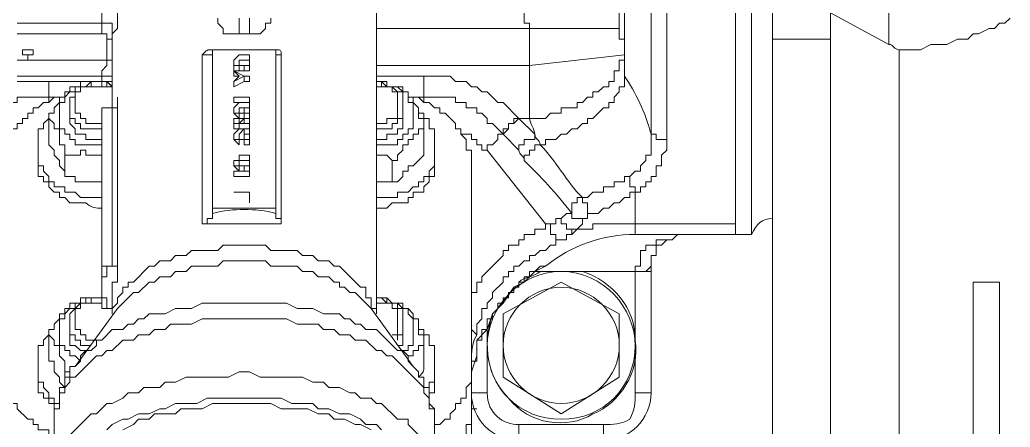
# Model space of a CAD drawing. Header units: millimetres. Extents: x 25083 to 52777, y 24772 to 45779.
# Drawn here: x 49650.7 to 49720.3, y 36667.6 to 36696.3 of the extents above; entities that cross this region are included whole.
import ezdxf

# ---------------------------------------------------------------- set-up
doc = ezdxf.new("R2010")
doc.units = ezdxf.units.MM

# ---------------------------------------------------------------- blocks, each defined once
blk = doc.blocks.new('zw$D2F4')
at = {"color": 7, "lineweight": 5}
for points in [[(813.648, 775.026), (813.648, 867.123)], [(817.733, 775.026), (817.733, 867.123)], [(806.22, 807.334), (806.22, 842.614)], [(811.048, 842.614), (811.048, 801.393)], [(805.106, 841.871), (805.106, 807.706)], [(812.162, 840.014), (812.162, 800.65)], [(803.25, 811.791), (803.25, 837.043)], [(822.56, 813.648), (824.046, 813.648), (824.788, 814.019), (825.902, 814.019), (826.645, 814.39), (827.388, 814.39), (827.759, 814.762), (828.131, 814.762), (828.873, 815.133), (829.245, 815.133), (829.616, 815.504), (829.987, 815.504), (830.359, 815.876)], [(768.342, 820.332), (768.342, 819.961), (767.97, 819.961), (767.97, 819.218), (767.599, 818.847), (767.599, 818.104), (767.228, 817.733), (767.228, 817.361), (766.856, 817.361), (766.856, 816.618), (766.485, 816.247), (766.485, 815.504)], [(767.228, 814.762), (767.599, 815.133), (767.599, 816.247), (767.97, 816.618), (767.97, 817.361), (768.342, 817.733), (768.342, 818.104), (768.713, 818.847), (768.713, 819.218), (769.084, 819.589), (769.084, 820.332)], [(785.796, 817.361), (785.796, 795.08)], [(796.565, 815.133), (796.565, 815.504), (796.194, 815.504), (796.194, 816.99)], [(821.817, 816.99), (821.817, 814.019)], [(821.817, 814.019), (817.733, 816.247)], [(760.543, 815.504), (766.485, 815.504)], [(766.485, 814.762), (766.485, 815.504)], [(767.228, 814.762), (767.228, 815.504), (766.856, 815.504), (766.485, 815.504)], [(776.14, 814.762), (775.026, 814.762), (775.026, 815.133), (774.655, 815.504), (774.655, 815.876)], [(776.14, 814.762), (776.14, 815.876)], [(776.883, 814.762), (776.883, 815.876)], [(776.883, 814.762), (777.626, 814.762), (777.997, 815.133), (777.997, 815.504), (778.368, 815.504), (778.368, 815.876)], [(766.485, 814.762), (760.543, 814.762)], [(766.856, 814.39), (766.856, 814.762), (766.485, 814.762)], [(766.856, 814.39), (767.228, 814.39), (767.228, 814.762)], [(767.228, 814.762), (767.228, 813.276)], [(785.796, 815.133), (796.565, 815.133)], [(802.878, 815.133), (796.565, 815.133)], [(796.565, 812.533), (796.565, 815.133)], [(802.878, 815.133), (802.878, 814.39), (803.25, 814.39), (803.25, 813.276)], [(766.856, 812.905), (766.856, 814.39)], [(817.733, 814.39), (813.648, 814.39)], [(761.286, 813.648), (760.915, 813.648), (760.915, 813.276)], [(761.657, 813.276), (761.657, 813.648), (761.286, 813.648)], [(774.284, 802.135), (774.284, 813.648)], [(778.74, 813.648), (774.284, 813.648)], [(778.74, 802.135), (778.74, 813.648)], [(822.56, 777.254), (822.56, 813.648)], [(760.543, 812.905), (766.856, 812.905)], [(760.915, 813.276), (761.286, 813.276), (761.286, 812.905)], [(761.286, 812.905), (761.286, 813.276), (761.657, 813.276)], [(766.485, 811.791), (766.485, 812.162), (766.856, 812.533), (766.856, 812.905)], [(767.228, 813.276), (767.228, 812.905), (766.856, 812.905)], [(767.228, 813.276), (767.228, 811.419)], [(773.541, 801.393), (773.541, 813.276)], [(774.284, 813.276), (773.541, 813.276)], [(775.769, 812.905), (776.14, 813.276)], [(775.769, 812.533), (775.769, 812.905)], [(776.512, 813.276), (776.14, 813.276)], [(776.14, 812.905), (776.14, 812.533)], [(776.14, 812.533), (776.14, 812.905)], [(776.512, 812.905), (776.14, 812.905)], [(776.512, 812.905), (776.14, 812.905)], [(776.512, 813.276), (776.883, 813.276)], [(776.512, 812.905), (776.883, 812.905)], [(776.883, 812.905), (776.512, 812.905)], [(776.883, 813.276), (776.883, 812.905)], [(776.883, 812.533), (776.883, 812.905)], [(776.883, 812.533), (776.883, 812.905)], [(776.883, 812.533), (776.883, 812.905)], [(776.883, 812.905), (776.883, 812.533)], [(776.883, 812.905), (776.883, 812.533)], [(778.74, 813.276), (779.111, 813.276)], [(779.111, 813.276), (779.111, 801.393)], [(796.565, 812.533), (803.25, 813.276)], [(803.25, 813.276), (803.25, 812.905), (802.878, 812.905), (802.878, 812.162), (802.507, 812.162), (802.507, 811.419), (802.135, 811.419), (802.135, 811.048), (801.764, 811.048), (801.393, 810.677), (801.021, 810.677), (801.021, 810.305), (800.65, 810.305), (800.279, 809.934), (799.907, 809.934), (799.907, 809.563), (798.793, 809.563), (798.793, 809.191), (798.05, 809.191), (797.679, 808.82), (796.565, 808.82)], [(803.25, 813.276), (803.25, 811.791)], [(775.769, 812.162), (775.769, 812.533)], [(776.14, 812.533), (775.769, 812.533)], [(775.769, 812.533), (775.769, 812.162)], [(775.769, 811.791), (775.769, 812.162)], [(776.14, 811.791), (775.769, 812.162)], [(775.769, 812.162), (776.512, 811.791)], [(775.769, 812.162), (776.14, 812.162)], [(776.14, 812.162), (776.14, 812.533)], [(776.14, 812.162), (776.14, 812.533)], [(776.14, 812.162), (776.14, 812.533)], [(776.14, 812.533), (776.512, 812.533)], [(776.14, 812.533), (776.512, 812.533)], [(776.14, 812.162), (776.512, 812.162)], [(776.512, 812.162), (776.512, 812.533)], [(776.512, 812.533), (776.883, 812.533)], [(776.883, 812.533), (776.512, 812.533)], [(776.512, 812.162), (776.883, 812.162)], [(776.883, 812.162), (776.883, 812.533)], [(776.883, 812.162), (776.883, 812.533)], [(776.883, 812.533), (776.883, 812.162)], [(776.883, 812.162), (776.883, 812.533)], [(796.565, 812.533), (785.796, 812.533)], [(796.565, 812.533), (796.565, 808.82)], [(766.485, 811.791), (760.543, 811.791)], [(760.543, 811.419), (766.485, 811.419)], [(760.543, 811.419), (766.485, 811.419)], [(762.771, 809.934), (762.771, 811.419)], [(766.485, 811.419), (765.742, 811.419), (765.371, 811.048), (764.628, 811.048), (764.628, 810.677), (764.257, 810.677), (763.885, 810.305), (763.885, 809.934), (763.514, 809.934), (763.514, 808.077), (763.885, 808.077), (763.885, 807.706), (764.257, 807.706), (764.257, 807.334), (764.628, 807.334), (764.628, 806.963), (765.742, 806.963)], [(764.257, 809.563), (764.257, 810.305), (764.628, 810.305), (764.628, 810.677), (765, 810.677), (765, 811.048), (765.742, 811.048), (765.742, 811.419), (766.485, 811.419)], [(766.485, 811.419), (765, 811.419), (765, 811.048)], [(767.228, 811.419), (767.228, 811.791), (766.485, 811.791)], [(766.485, 811.419), (766.856, 811.419), (767.228, 811.048)], [(767.228, 811.048), (767.228, 811.419), (766.485, 811.419)], [(766.485, 811.419), (766.856, 811.419), (766.856, 811.048), (767.228, 811.048)], [(767.228, 811.048), (766.485, 811.048), (766.485, 811.419)], [(776.512, 811.791), (775.769, 811.419)], [(775.769, 811.419), (776.14, 811.791)], [(775.769, 811.791), (776.14, 811.791)], [(775.769, 811.048), (775.769, 811.419)], [(775.769, 811.048), (776.512, 811.419)], [(776.512, 811.419), (776.512, 811.791)], [(776.512, 811.791), (776.883, 811.791)], [(776.883, 811.791), (776.512, 811.791)], [(776.512, 811.419), (776.883, 811.419)], [(776.883, 811.419), (776.883, 811.791)], [(789.138, 811.791), (785.796, 811.791)], [(786.167, 811.419), (786.538, 811.048), (787.281, 811.048), (787.652, 810.677), (788.024, 810.677), (788.024, 809.934), (788.395, 809.934), (788.395, 808.077), (788.024, 808.077), (788.024, 807.706), (787.652, 807.706), (787.652, 807.334), (787.281, 807.334), (787.281, 806.963), (785.796, 806.963)], [(788.024, 810.677), (787.652, 810.677), (787.652, 811.048), (786.538, 811.048), (786.538, 811.419), (786.167, 811.419)], [(787.652, 809.563), (787.652, 810.677), (787.281, 810.677), (786.91, 811.048), (786.167, 811.048), (786.167, 811.419)], [(789.138, 811.791), (789.138, 809.934)], [(789.138, 811.791), (790.995, 811.791), (791.366, 811.419), (792.109, 811.419), (792.48, 811.048), (792.851, 811.048), (793.223, 810.677), (793.594, 810.677), (794.337, 809.934), (794.708, 809.934), (795.822, 808.82)], [(803.25, 811.791), (803.25, 811.048), (802.878, 811.048), (802.878, 810.677), (802.507, 810.305), (802.507, 809.934), (802.135, 809.934), (802.135, 809.563), (801.764, 809.563), (801.021, 808.82), (800.65, 808.82), (800.65, 808.449), (800.279, 808.449), (799.907, 808.077), (799.536, 808.077), (799.165, 807.706), (798.793, 807.706), (798.422, 807.334), (797.679, 807.334), (797.679, 806.963), (797.308, 806.963)], [(765, 811.048), (764.257, 811.048), (764.257, 810.677), (763.885, 810.677), (763.885, 810.305), (763.514, 810.305), (763.514, 809.934), (763.143, 809.563), (763.143, 809.191), (762.771, 809.191), (762.771, 808.82)], [(764.628, 809.934), (764.628, 810.677), (765, 810.677), (765, 811.048), (765.371, 811.048), (766.485, 811.048)], [(767.228, 810.677), (767.228, 811.048), (766.485, 811.048)], [(767.228, 811.048), (767.228, 809.563)], [(787.281, 809.934), (787.281, 810.677), (786.91, 810.677), (786.91, 811.048), (786.167, 811.048)], [(789.138, 808.077), (789.138, 808.82), (788.767, 808.82), (788.767, 809.563), (788.395, 809.934), (788.395, 810.305), (788.024, 810.305), (788.024, 810.677)], [(762.771, 810.305), (760.543, 810.305), (760.543, 809.934), (759.801, 809.934), (759.801, 809.563), (759.429, 809.563), (759.058, 809.191), (758.686, 809.191), (758.315, 808.82), (758.315, 808.449), (757.944, 808.449), (757.944, 808.077), (757.572, 808.077), (757.201, 807.706)], [(759.429, 805.106), (759.429, 806.22), (759.801, 806.22), (759.801, 807.334), (760.172, 807.334), (760.172, 808.077), (760.543, 808.077), (760.543, 808.449), (760.915, 808.449), (760.915, 808.82), (761.286, 808.82), (761.286, 809.191), (761.657, 809.191), (761.657, 809.563), (762.029, 809.563), (762.4, 809.934), (762.771, 809.934), (763.143, 810.305), (763.885, 810.305)], [(763.885, 810.305), (762.771, 810.305)], [(765.742, 808.449), (765.371, 808.449), (765.371, 808.82), (765, 808.82), (765, 809.191), (764.628, 809.191), (764.628, 809.934)], [(767.599, 809.934), (767.599, 809.563), (767.228, 809.563)], [(767.599, 810.305), (767.599, 798.05)], [(767.599, 810.305), (767.599, 809.934)], [(775.769, 810.305), (775.769, 809.934)], [(775.769, 810.305), (776.14, 810.305)], [(775.769, 809.563), (776.14, 809.934)], [(775.769, 809.934), (776.14, 809.934)], [(775.769, 809.934), (776.883, 809.934)], [(776.883, 810.305), (776.14, 810.305)], [(776.14, 809.934), (776.512, 809.934)], [(776.512, 809.934), (776.883, 809.934)], [(776.883, 809.934), (776.883, 810.305)], [(776.883, 809.934), (776.883, 809.563)], [(785.796, 808.449), (786.538, 808.449), (786.538, 808.82), (786.91, 808.82), (787.281, 808.82), (787.281, 809.934)], [(789.138, 810.305), (788.024, 810.305)], [(788.395, 810.305), (788.767, 810.305), (789.138, 809.934), (789.509, 809.934), (789.881, 809.563), (790.252, 809.563), (790.252, 809.191), (790.623, 809.191), (791.366, 808.449), (791.366, 808.077), (791.737, 808.077), (791.737, 807.706), (792.109, 807.334), (792.109, 806.592), (792.48, 806.592), (792.48, 805.106)], [(794.708, 807.706), (793.966, 808.449), (793.594, 808.449), (793.594, 808.82), (793.223, 809.191), (792.851, 809.191), (792.851, 809.563), (792.109, 809.563), (792.109, 809.934), (791.366, 809.934), (791.366, 810.305), (790.995, 810.305), (790.623, 810.305), (789.138, 810.305)], [(765.742, 808.077), (765, 808.077), (765, 808.449), (764.628, 808.449), (764.628, 808.82), (764.257, 808.82), (764.257, 809.563)], [(766.485, 795.451), (766.485, 809.563)], [(766.485, 809.563), (766.856, 809.563)], [(767.228, 809.563), (766.856, 809.563)], [(767.228, 798.422), (767.228, 809.563)], [(775.769, 809.191), (775.769, 809.563)], [(775.769, 809.191), (775.769, 809.563)], [(775.769, 809.191), (776.14, 808.82)], [(776.14, 809.191), (775.769, 809.191)], [(776.14, 809.191), (776.14, 809.563)], [(776.14, 809.191), (776.14, 809.563)], [(776.14, 809.191), (776.14, 809.563)], [(776.14, 809.563), (776.512, 809.563)], [(776.512, 809.563), (776.14, 809.563)], [(776.14, 809.563), (776.14, 809.191)], [(776.14, 808.82), (776.14, 809.191)], [(776.14, 808.82), (776.14, 809.191)], [(776.14, 809.191), (776.512, 809.191)], [(776.512, 809.191), (776.14, 809.191)], [(776.512, 809.191), (776.512, 809.563)], [(776.512, 809.563), (776.883, 809.563)], [(776.883, 809.563), (776.512, 809.563)], [(776.512, 809.563), (776.512, 809.191)], [(776.512, 808.82), (776.512, 809.191)], [(776.512, 808.82), (776.512, 809.191)], [(776.512, 809.191), (776.883, 809.191)], [(776.512, 809.191), (776.883, 809.191)], [(776.512, 809.191), (776.512, 808.82)], [(776.883, 809.191), (776.883, 809.563)], [(776.883, 809.563), (776.883, 809.191)], [(776.883, 809.191), (776.883, 809.563)], [(776.883, 809.563), (776.883, 809.191)], [(776.883, 808.82), (776.883, 809.191)], [(776.883, 808.82), (776.883, 809.191)], [(776.883, 808.82), (776.883, 809.191)], [(785.796, 808.077), (786.91, 808.077), (786.91, 808.449), (787.281, 808.449), (787.281, 808.82), (787.652, 808.82), (787.652, 809.563)], [(788.767, 809.191), (789.138, 809.191), (789.138, 808.82), (789.509, 808.82), (789.509, 808.077), (789.881, 808.077), (789.881, 807.334), (789.881, 806.592)], [(762.771, 808.82), (762.4, 808.449), (762.4, 808.077), (762.029, 808.077), (762.029, 806.963), (762.029, 806.592)], [(762.771, 807.334), (762.771, 808.82)], [(762.771, 808.82), (763.143, 808.449), (763.143, 808.077), (763.514, 808.077), (763.514, 806.963), (763.885, 806.963), (763.885, 806.22)], [(775.769, 808.449), (775.769, 808.82)], [(775.769, 808.82), (776.14, 808.82)], [(775.769, 808.449), (775.769, 808.077)], [(775.769, 808.077), (775.769, 808.449)], [(775.769, 808.077), (775.769, 808.449)], [(776.14, 808.449), (775.769, 808.449)], [(776.14, 808.82), (776.14, 808.449)], [(776.14, 808.82), (776.14, 808.449)], [(776.14, 808.82), (776.14, 808.449)], [(776.14, 808.82), (776.14, 808.449)], [(776.14, 808.449), (776.512, 808.82)], [(776.512, 808.82), (776.14, 808.82)], [(776.512, 808.82), (776.14, 808.82)], [(776.14, 808.077), (776.14, 808.449)], [(776.14, 808.449), (776.512, 808.449)], [(776.14, 808.077), (776.14, 808.449)], [(776.512, 808.82), (776.512, 808.449)], [(776.512, 808.82), (776.883, 808.82)], [(776.512, 808.82), (776.512, 808.449)], [(776.512, 808.82), (776.883, 808.82)], [(776.883, 808.82), (776.512, 808.82)], [(776.512, 808.449), (776.883, 808.449)], [(776.512, 808.449), (776.883, 808.449)], [(776.883, 808.449), (776.883, 808.82)], [(776.883, 808.82), (776.883, 808.449)], [(776.883, 808.82), (776.883, 808.449)], [(776.883, 808.82), (776.883, 808.449)], [(776.883, 808.077), (776.883, 808.449)], [(776.883, 808.077), (776.883, 808.449)], [(776.883, 808.077), (776.883, 808.449)], [(776.883, 808.077), (776.883, 808.449)], [(776.883, 808.449), (776.883, 808.077)], [(794.708, 807.706), (794.708, 808.077), (795.08, 808.077), (795.08, 808.449), (795.451, 808.449), (795.451, 808.82), (795.822, 808.82)], [(794.708, 807.706), (795.08, 808.077), (795.08, 808.449), (795.451, 808.449), (795.822, 808.82)], [(795.822, 808.82), (796.565, 808.82)], [(795.822, 808.82), (796.936, 807.706)], [(775.769, 807.706), (776.14, 808.077)], [(775.769, 808.077), (776.14, 808.077)], [(776.14, 807.706), (776.512, 808.077)], [(776.512, 808.077), (776.14, 807.706)], [(776.14, 808.077), (776.512, 808.077)], [(776.14, 808.077), (776.512, 808.077)], [(776.512, 807.706), (776.512, 808.077)], [(776.512, 808.077), (776.883, 808.077)], [(776.883, 808.077), (776.512, 808.077)], [(776.512, 808.077), (776.883, 808.077)], [(776.883, 808.077), (776.883, 807.706)], [(787.652, 806.963), (788.024, 806.963), (788.024, 807.334), (788.395, 807.334), (788.395, 807.706), (788.767, 807.706), (788.767, 808.077), (789.138, 808.077)], [(789.138, 806.592), (789.138, 808.077)], [(762.771, 807.334), (762.771, 806.963), (763.143, 806.592), (763.143, 806.22), (763.514, 805.849), (763.514, 805.478), (763.885, 805.106), (763.885, 804.735)], [(775.769, 807.334), (775.769, 807.706)], [(775.769, 807.334), (775.769, 807.706)], [(775.769, 807.334), (776.14, 806.963)], [(776.14, 807.334), (775.769, 807.334)], [(776.14, 807.334), (776.14, 807.706)], [(776.14, 807.334), (776.14, 807.706)], [(776.14, 807.706), (776.14, 807.334)], [(776.14, 806.963), (776.14, 807.334)], [(776.14, 806.963), (776.14, 807.334)], [(776.14, 807.334), (776.512, 807.334)], [(776.512, 807.334), (776.14, 807.334)], [(776.512, 807.706), (776.883, 807.706)], [(776.883, 807.706), (776.512, 807.706)], [(776.512, 807.706), (776.512, 807.334)], [(776.512, 806.963), (776.512, 807.334)], [(776.512, 806.963), (776.512, 807.334)], [(776.512, 807.334), (776.883, 807.334)], [(776.512, 807.334), (776.883, 807.334)], [(776.512, 807.334), (776.512, 806.963)], [(776.883, 807.334), (776.883, 807.706)], [(776.883, 807.706), (776.883, 807.334)], [(776.883, 807.334), (776.883, 807.706)], [(776.883, 806.963), (776.883, 807.334)], [(776.883, 806.963), (776.883, 807.334)], [(776.883, 806.963), (776.883, 807.334)], [(793.594, 806.592), (793.223, 806.592), (793.223, 806.963), (792.851, 806.963), (792.851, 807.334), (792.48, 807.334), (792.48, 807.706), (791.737, 807.706)], [(793.594, 806.592), (793.594, 806.963), (793.966, 806.963), (794.337, 807.334), (794.337, 807.706), (794.708, 807.706)], [(795.822, 806.592), (794.708, 807.706)], [(796.936, 807.706), (796.936, 807.334), (796.194, 807.334), (796.194, 806.963), (795.822, 806.963), (795.822, 806.592)], [(803.621, 804.735), (803.992, 805.106), (804.364, 805.106), (804.364, 805.478), (804.735, 805.849), (804.735, 806.22), (805.106, 806.22), (805.106, 806.592), (805.106, 807.706)], [(806.22, 807.334), (806.22, 806.592), (805.849, 806.22), (805.849, 805.478), (805.478, 805.478), (805.478, 804.735), (805.106, 804.735), (805.106, 804.364), (804.735, 804.364), (804.735, 803.992), (804.364, 803.992), (804.364, 803.621), (803.992, 803.621)], [(806.22, 807.334), (805.478, 807.334), (805.478, 807.706), (805.106, 807.706)], [(762.029, 806.592), (762.029, 806.22)], [(762.029, 806.592), (762.029, 805.478), (762.4, 805.478), (762.4, 805.106), (762.771, 804.735), (762.771, 804.364), (763.143, 804.364), (763.143, 803.992), (763.885, 803.992), (763.885, 803.621), (764.628, 803.621), (765, 803.25), (765.371, 803.25)], [(763.885, 806.22), (765, 806.22), (765, 806.592), (765.371, 806.592), (765.371, 806.22), (765.742, 806.22)], [(776.512, 806.963), (776.883, 806.963)], [(789.881, 806.592), (789.881, 805.478), (789.509, 805.106), (789.509, 804.735), (789.138, 804.735), (789.138, 804.364), (788.767, 804.364), (788.767, 803.992), (788.395, 803.992), (788.024, 803.621), (787.281, 803.621), (787.281, 803.25), (785.796, 803.25)], [(786.91, 805.849), (787.281, 805.849), (787.281, 806.22), (787.652, 806.592), (787.652, 806.963)], [(786.91, 804.364), (787.281, 804.364), (787.652, 804.735), (787.652, 805.106), (788.024, 805.106), (788.024, 805.478), (788.395, 805.478), (789.138, 806.22), (789.138, 806.592)], [(789.881, 806.592), (789.881, 806.22)], [(797.679, 801.393), (793.594, 806.592)], [(796.194, 805.849), (796.194, 806.22), (796.565, 806.22), (796.565, 806.592), (796.936, 806.592), (796.936, 806.963), (797.308, 806.963)], [(762.029, 806.22), (762.029, 804.735), (762.4, 804.735), (762.4, 804.364), (762.771, 804.364), (762.771, 803.992), (763.143, 803.621), (763.514, 803.621), (763.514, 803.25), (763.885, 803.25), (764.257, 802.878), (765.371, 802.878)], [(763.885, 804.735), (763.885, 806.22)], [(765.742, 806.22), (766.485, 806.22)], [(775.769, 805.478), (775.769, 805.849)], [(775.769, 805.478), (775.769, 805.849)], [(775.769, 805.849), (776.14, 805.849)], [(776.14, 805.849), (776.14, 806.22)], [(776.512, 806.22), (776.14, 806.22)], [(776.14, 805.849), (776.14, 805.478)], [(776.14, 805.849), (776.14, 805.478)], [(776.14, 805.478), (776.14, 805.849)], [(776.14, 805.849), (776.512, 805.849)], [(776.512, 805.849), (776.14, 805.849)], [(776.512, 806.22), (776.883, 806.22)], [(776.512, 805.849), (776.883, 805.849)], [(776.883, 805.849), (776.512, 805.849)], [(776.883, 806.22), (776.883, 805.849)], [(776.883, 805.478), (776.883, 805.849)], [(776.883, 805.849), (776.883, 805.478)], [(776.883, 805.849), (776.883, 805.478)], [(776.883, 805.478), (776.883, 805.849)], [(776.883, 805.849), (776.883, 805.478)], [(785.796, 806.22), (786.538, 806.22), (786.91, 805.849)], [(789.881, 806.22), (789.881, 804.735), (789.509, 804.735), (789.509, 804.364), (789.138, 803.992), (789.138, 803.621), (788.767, 803.621), (788.395, 803.621), (788.395, 803.25), (788.024, 803.25), (788.024, 802.878), (786.91, 802.878), (786.538, 802.507), (785.796, 802.507)], [(786.91, 804.364), (786.91, 805.849)], [(775.769, 805.478), (776.14, 805.106)], [(776.14, 805.478), (775.769, 805.478)], [(775.769, 805.106), (775.769, 804.735)], [(775.769, 805.106), (776.14, 805.106)], [(775.769, 805.106), (776.883, 805.106)], [(776.14, 805.106), (776.14, 805.478)], [(776.14, 805.106), (776.14, 805.478)], [(776.14, 805.106), (776.14, 805.478)], [(776.14, 805.106), (776.14, 805.478)], [(776.14, 805.478), (776.512, 805.478)], [(776.14, 805.478), (776.512, 805.478)], [(776.883, 805.106), (776.14, 805.106)], [(776.14, 805.106), (776.512, 805.106)], [(776.512, 805.106), (776.512, 805.478)], [(776.512, 805.106), (776.512, 805.478)], [(776.512, 805.478), (776.883, 805.478)], [(776.883, 805.478), (776.512, 805.478)], [(776.512, 805.106), (776.883, 805.106)], [(776.883, 805.106), (776.883, 805.478)], [(776.883, 805.106), (776.883, 805.478)], [(776.883, 805.106), (776.883, 805.478)], [(776.883, 804.735), (776.883, 805.106)], [(792.48, 805.106), (792.48, 784.682)], [(763.885, 804.735), (764.628, 804.735), (764.628, 804.364), (765.742, 804.364)], [(775.769, 804.735), (776.883, 804.735)], [(785.796, 804.364), (786.91, 804.364)], [(800.279, 803.25), (800.65, 803.25), (801.021, 803.621), (801.764, 803.621), (801.764, 803.992), (802.507, 803.992), (802.507, 804.364), (803.25, 804.364), (803.25, 804.735), (803.621, 804.735)], [(803.992, 803.621), (803.992, 803.992), (803.621, 803.992), (803.621, 804.735)], [(775.769, 803.621), (776.883, 803.621)], [(775.769, 803.621), (776.883, 803.621)], [(776.883, 803.621), (775.769, 803.621)], [(776.883, 802.878), (776.883, 803.621)], [(776.883, 802.878), (776.883, 803.621)], [(803.992, 803.621), (803.621, 803.621), (803.621, 803.25), (803.25, 803.25), (802.878, 802.878), (802.507, 802.878), (802.135, 802.507), (801.764, 802.507), (801.393, 802.135), (801.021, 802.135)], [(803.992, 800.65), (803.992, 803.621)], [(799.536, 802.135), (799.536, 802.878), (799.907, 802.878), (799.907, 803.25), (800.279, 803.25)], [(800.279, 803.25), (800.279, 802.878), (800.65, 802.878), (800.65, 802.135), (801.021, 802.135)], [(774.284, 802.507), (778.74, 802.507)], [(774.284, 802.135), (774.284, 801.764), (773.912, 801.764), (773.912, 801.393), (773.541, 801.393)], [(778.74, 802.135), (778.74, 801.764), (779.111, 801.764), (779.111, 801.393)], [(798.793, 801.764), (798.422, 801.764), (798.422, 801.393), (797.679, 801.393)], [(798.793, 801.764), (799.165, 802.135), (799.536, 802.135)], [(799.536, 800.65), (799.536, 801.021), (799.165, 801.021), (799.165, 801.393), (798.793, 801.393), (798.793, 801.764)], [(800.279, 801.764), (799.536, 801.764), (799.536, 802.135)], [(800.279, 801.764), (800.279, 801.393), (799.907, 801.021), (799.536, 801.021), (799.536, 800.65)], [(801.021, 802.135), (800.65, 802.135), (800.65, 801.764), (800.279, 801.764)], [(779.111, 801.393), (773.541, 801.393)], [(792.48, 796.194), (792.48, 796.565), (792.851, 796.565), (792.851, 797.308), (793.223, 797.308), (793.223, 797.679), (794.708, 799.165), (794.708, 799.536), (795.08, 799.536), (795.08, 799.907), (795.822, 799.907), (795.822, 800.279), (796.194, 800.279), (796.194, 800.65), (796.936, 800.65), (796.936, 801.021), (797.679, 801.021), (797.679, 801.393)], [(798.422, 799.907), (798.422, 800.65), (798.05, 800.65), (798.05, 801.393), (797.679, 801.393)], [(799.536, 800.65), (799.907, 801.021), (801.021, 801.021), (801.021, 801.393), (803.992, 801.393)], [(803.992, 801.393), (811.048, 801.393)], [(811.048, 801.393), (811.048, 800.65), (811.419, 800.65)], [(799.536, 800.65), (799.165, 800.65), (799.165, 800.279), (798.422, 800.279), (798.422, 799.907)], [(803.992, 800.65), (812.162, 800.65)], [(803.992, 798.05), (803.992, 798.422), (804.364, 798.422), (804.364, 799.536), (804.735, 799.536), (804.735, 799.907), (805.106, 799.907), (805.478, 799.907), (805.478, 800.279), (806.592, 800.279), (806.963, 800.65), (808.449, 800.65)], [(805.106, 798.422), (805.106, 799.165), (805.478, 799.165), (805.478, 799.907), (805.849, 799.907), (806.22, 800.279), (806.592, 800.279), (806.963, 800.65), (808.449, 800.65)], [(811.048, 800.65), (808.449, 800.65)], [(808.449, 800.65), (811.048, 800.65)], [(785.796, 795.08), (785.796, 795.451), (785.424, 795.451), (785.424, 796.194), (785.053, 796.194), (785.053, 796.936), (784.682, 796.936), (783.196, 798.422), (782.825, 798.422), (782.453, 798.793), (781.711, 798.793), (781.339, 799.165), (780.597, 799.165), (780.225, 799.536), (778.368, 799.536), (777.997, 799.907), (775.026, 799.907), (774.655, 799.536), (772.798, 799.536), (772.427, 799.165), (771.684, 799.165), (771.313, 798.793), (770.57, 798.793), (770.199, 798.422), (769.827, 798.422), (768.713, 797.308), (768.342, 797.308), (768.342, 796.936), (767.97, 796.936), (767.97, 796.565), (767.599, 796.194), (767.599, 795.822), (767.228, 795.451), (767.228, 795.08)], [(798.422, 799.907), (798.05, 799.907), (797.679, 799.536), (797.308, 799.536), (796.936, 799.165), (796.565, 799.165), (796.565, 798.793), (796.194, 798.793), (795.822, 798.422), (795.451, 798.422), (795.451, 798.05), (795.08, 798.05), (795.08, 797.679), (794.708, 797.679), (794.708, 797.308), (793.966, 796.565), (793.966, 796.194), (793.594, 795.822), (793.594, 795.451), (793.223, 795.451), (793.223, 794.708), (792.851, 794.337), (792.851, 793.594)], [(785.424, 795.451), (784.31, 796.565), (783.939, 796.565), (783.567, 796.936), (783.196, 796.936), (783.196, 797.308), (782.825, 797.308), (782.453, 797.679), (781.711, 797.679), (781.339, 798.05), (780.597, 798.05), (780.225, 798.422), (778.368, 798.422), (777.997, 798.793), (776.883, 798.793), (776.512, 798.793), (775.026, 798.793), (774.655, 798.422), (772.798, 798.422), (772.427, 798.05), (771.684, 798.05), (771.313, 797.679), (770.57, 797.679), (770.199, 797.308), (769.827, 797.308), (769.084, 796.565), (768.713, 796.565), (767.599, 795.451)], [(766.856, 798.422), (766.485, 798.422)], [(766.856, 798.422), (766.856, 797.679), (766.485, 797.679), (766.485, 796.194), (766.856, 796.194), (766.856, 795.451)], [(766.856, 798.422), (767.228, 798.422)], [(767.228, 798.422), (767.599, 798.422), (767.599, 798.05)], [(767.228, 796.194), (767.228, 797.308), (767.599, 797.308), (767.599, 798.05)], [(795.451, 796.936), (796.194, 797.308), (796.936, 798.05), (797.679, 798.422)], [(795.451, 796.936), (795.822, 796.936), (795.822, 797.308), (796.194, 797.308), (796.194, 797.679), (796.565, 797.679), (796.565, 798.05), (796.936, 798.05), (797.308, 798.422), (797.679, 798.422)], [(805.106, 798.05), (796.565, 798.05)], [(803.992, 798.05), (804.735, 798.05), (805.106, 798.422)], [(803.992, 798.05), (803.992, 789.509)], [(805.106, 789.509), (805.106, 798.422)], [(798.793, 797.308), (794.708, 795.08)], [(802.878, 795.08), (798.793, 797.308)], [(827.759, 779.483), (827.759, 797.308)], [(829.616, 797.308), (827.759, 797.308)], [(829.616, 779.483), (829.616, 797.308)], [(792.48, 790.252), (792.48, 790.995), (792.851, 792.109), (792.851, 793.223), (793.594, 793.966), (793.966, 795.08), (794.708, 795.822), (795.451, 796.936)], [(792.48, 790.252), (792.48, 791.737), (792.851, 791.737), (792.851, 793.223), (793.223, 793.223), (793.223, 793.966), (793.594, 793.966), (793.594, 794.708), (793.966, 794.708), (793.966, 795.08), (794.337, 795.451), (794.337, 795.822), (794.708, 795.822), (794.708, 796.194), (795.08, 796.194), (795.08, 796.565), (795.451, 796.565), (795.451, 796.936)], [(766.485, 796.194), (765.371, 796.194), (765.371, 795.822), (764.628, 795.822), (764.628, 795.451), (764.257, 795.451), (763.885, 795.08), (763.885, 794.708), (763.514, 794.708), (763.514, 792.851), (763.885, 792.851), (763.885, 792.48), (764.257, 792.48), (764.257, 792.109), (764.628, 792.109), (765, 791.737)], [(764.257, 794.337), (764.257, 795.08), (765, 795.822), (765.742, 795.822), (765.742, 796.194), (766.485, 796.194)], [(766.485, 796.194), (765, 796.194), (765, 795.822)], [(767.228, 796.194), (767.228, 795.08)], [(788.024, 795.451), (787.652, 795.451), (787.652, 795.822), (786.91, 795.822), (786.538, 796.194), (786.167, 796.194)], [(786.167, 796.194), (786.538, 796.194), (786.538, 795.822), (787.281, 795.822), (787.652, 795.451), (788.024, 795.451), (788.024, 795.08), (788.395, 794.708), (788.395, 792.851), (788.024, 792.851), (788.024, 792.48), (787.652, 792.48)], [(787.652, 794.337), (787.652, 795.451), (787.281, 795.451), (787.281, 795.822), (786.538, 795.822), (786.167, 796.194)], [(765, 795.822), (764.257, 795.822), (764.257, 795.451), (763.885, 795.451), (763.885, 795.08), (763.514, 795.08), (763.514, 794.708), (763.143, 794.337), (763.143, 793.966), (762.771, 793.966), (762.771, 793.594)], [(764.628, 791.366), (765, 791.737), (765, 792.109), (765.371, 792.48), (765.742, 792.48), (766.114, 792.851), (766.114, 793.223), (766.485, 793.223), (767.228, 793.966), (767.97, 793.966), (768.342, 794.337), (768.713, 794.337), (769.084, 794.708), (769.456, 794.708), (769.827, 795.08), (770.941, 795.08), (771.684, 795.451), (772.798, 795.451), (773.541, 795.822), (776.14, 795.822), (776.512, 795.822), (779.483, 795.822), (780.225, 795.451), (781.339, 795.451), (782.082, 795.08), (783.196, 795.08), (783.567, 794.708), (783.939, 794.708), (784.31, 794.337), (784.682, 794.337), (785.053, 793.966), (785.796, 793.966), (787.281, 792.48), (787.652, 792.48), (788.024, 792.109), (788.024, 791.737), (788.395, 791.366)], [(764.628, 794.708), (764.628, 795.451), (765, 795.451), (765, 795.822), (765.371, 795.822), (766.485, 795.822)], [(767.599, 795.451), (764.628, 791.366)], [(766.485, 795.451), (766.856, 795.451)], [(767.228, 795.451), (766.856, 795.451)], [(785.424, 795.451), (788.395, 791.366)], [(787.281, 794.708), (787.281, 795.451), (786.91, 795.451), (786.91, 795.822), (786.167, 795.822)], [(789.138, 792.851), (789.138, 793.594), (788.767, 793.594), (788.767, 794.708), (788.395, 794.708), (788.395, 795.08), (788.024, 795.451)], [(789.881, 787.281), (789.881, 788.395), (789.509, 788.395), (789.509, 789.138), (789.138, 789.509), (789.138, 789.881), (786.91, 792.109), (786.538, 792.109), (786.167, 792.48), (785.796, 792.48), (785.053, 793.223), (784.31, 793.223), (783.939, 793.594), (783.196, 793.594), (782.825, 793.966), (782.082, 793.966), (781.711, 794.337), (780.225, 794.337), (779.483, 794.708), (773.541, 794.708), (772.798, 794.337), (771.313, 794.337), (770.941, 793.966), (770.199, 793.966), (769.827, 793.594), (769.084, 793.594), (768.713, 793.223), (767.97, 793.223), (767.228, 792.48), (766.856, 792.48), (766.485, 792.109), (766.114, 792.109), (764.628, 790.623), (764.257, 790.623), (764.257, 790.252), (763.885, 789.881), (763.885, 789.509), (763.514, 789.509), (763.514, 788.395), (763.143, 788.395), (763.143, 787.281)], [(765.742, 793.223), (765.371, 793.223), (765.371, 793.594), (765, 793.594), (765, 793.966), (764.628, 793.966), (764.628, 794.708)], [(786.91, 793.594), (787.281, 793.594), (787.281, 794.708)], [(794.708, 795.08), (794.708, 790.623)], [(802.878, 790.623), (802.878, 795.08)], [(765.742, 792.851), (765, 792.851), (765, 793.223), (764.628, 793.223), (764.628, 793.594), (764.257, 793.594), (764.257, 794.337)], [(787.281, 793.223), (787.281, 793.594), (787.652, 793.594), (787.652, 794.337)], [(788.767, 793.966), (789.138, 793.966), (789.138, 793.594), (789.509, 793.594), (789.509, 792.851), (789.881, 792.851), (789.881, 792.48), (789.881, 792.109), (789.881, 791.366)], [(792.851, 793.594), (792.48, 793.966)], [(793.594, 789.509), (793.594, 794.337)], [(762.771, 793.594), (762.4, 793.223), (762.4, 792.851), (762.029, 792.851), (762.029, 791.737), (762.029, 791.366)], [(762.771, 792.109), (762.771, 793.594)], [(762.771, 793.594), (763.143, 793.223), (763.143, 792.851), (763.514, 792.851), (763.514, 792.109), (763.885, 791.737), (763.885, 790.995)], [(788.024, 792.109), (788.395, 792.109), (788.395, 792.48), (788.767, 792.48), (788.767, 792.851), (789.138, 792.851)], [(789.138, 791.366), (789.138, 792.851)], [(762.771, 792.109), (762.771, 791.737), (763.143, 791.737), (763.143, 790.995), (763.514, 790.623), (763.514, 790.252), (763.885, 789.881)], [(763.143, 786.538), (762.771, 786.538), (762.771, 786.91), (762.029, 786.91), (762.029, 787.281), (761.657, 787.281), (761.657, 787.652), (761.286, 787.652), (760.543, 788.395), (760.543, 788.767), (760.172, 788.767), (760.172, 789.138), (759.801, 789.509), (759.801, 790.252), (759.429, 790.252), (759.429, 791.366)], [(762.029, 791.366), (762.029, 790.995)], [(762.029, 791.366), (762.029, 790.252), (762.4, 790.252), (762.4, 789.881), (762.771, 789.509), (762.771, 789.138), (763.143, 789.138), (763.143, 788.767), (763.514, 788.767)], [(764.628, 791.366), (764.257, 791.366), (764.257, 790.623), (763.885, 790.623), (763.885, 789.881), (763.514, 789.881), (763.514, 788.767), (763.143, 788.767), (763.143, 788.024), (763.143, 787.281)], [(789.881, 787.281), (789.881, 788.395), (789.509, 788.767), (789.509, 789.881), (789.138, 789.881), (789.138, 790.623), (788.767, 790.623), (788.767, 790.995), (788.395, 791.366)], [(789.881, 791.366), (789.881, 790.252), (789.509, 790.252), (789.509, 789.509)], [(792.48, 791.366), (792.48, 790.252), (792.109, 789.881), (792.109, 789.138), (791.737, 789.138), (791.737, 788.767), (791.366, 788.767), (791.366, 788.395), (790.995, 788.024), (790.995, 787.652), (790.623, 787.652), (790.252, 787.281), (789.881, 787.281), (789.881, 786.91)], [(789.881, 791.366), (789.881, 790.995)], [(762.029, 790.995), (762.029, 789.509), (762.4, 789.509), (762.4, 789.138), (762.771, 789.138), (762.771, 788.767), (763.143, 788.767), (763.143, 788.395)], [(764.257, 786.538), (765.742, 788.024), (766.114, 788.024), (766.856, 788.767), (767.228, 788.767), (767.97, 789.138), (768.342, 789.509), (769.084, 789.509), (769.456, 789.881), (770.57, 789.881), (770.941, 790.252), (771.684, 790.252), (772.427, 790.623), (775.398, 790.623), (776.14, 790.995), (776.883, 790.995), (777.626, 790.623), (780.597, 790.623), (781.339, 790.252), (782.082, 790.252), (782.453, 789.881), (783.196, 789.881), (783.939, 789.509), (784.31, 789.509), (784.682, 789.138), (785.424, 789.138), (785.796, 788.767), (786.167, 788.767), (787.281, 787.652), (788.024, 787.652), (788.024, 787.281), (789.509, 785.796)], [(763.885, 790.623), (763.885, 790.995)], [(789.881, 790.995), (789.881, 789.509), (789.509, 789.509), (789.509, 789.138)], [(794.708, 790.623), (798.793, 788.024)], [(798.793, 788.024), (802.878, 790.623)], [(766.856, 786.91), (767.228, 787.281), (767.97, 787.652), (768.342, 787.652), (769.084, 788.024), (769.456, 788.024), (769.827, 788.024), (770.57, 788.395), (770.941, 788.395), (771.684, 788.767), (773.169, 788.767), (773.912, 789.138), (779.111, 789.138), (779.854, 788.767), (781.339, 788.767), (781.711, 788.395), (782.453, 788.395), (783.196, 788.024), (783.939, 788.024), (784.682, 787.652), (785.053, 787.281), (785.796, 787.281), (786.167, 786.91)], [(793.594, 789.509), (792.48, 789.509)], [(805.106, 789.509), (803.992, 789.509)], [(785.424, 786.91), (784.682, 787.281), (784.31, 787.281), (783.567, 787.652), (782.825, 787.652), (782.453, 788.024), (781.711, 788.024), (780.968, 788.395), (779.111, 788.395), (778.368, 788.767), (777.626, 788.767), (777.254, 788.767), (774.284, 788.767), (773.541, 788.395), (772.055, 788.395), (771.684, 788.024), (770.199, 788.024), (769.827, 787.652), (769.084, 787.652), (768.713, 787.281), (767.97, 786.91)], [(790.995, 784.682), (790.995, 785.053), (791.366, 785.053), (791.366, 785.796), (791.737, 785.796), (791.737, 786.167), (792.109, 786.167), (792.109, 787.281), (792.48, 787.281), (792.48, 787.652), (792.48, 788.395)], [(792.851, 788.395), (792.48, 788.395)], [(763.143, 785.053), (763.143, 787.281)], [(789.881, 787.281), (789.881, 786.167)], [(795.822, 786.167), (795.822, 787.281)], [(801.764, 787.281), (795.822, 787.281)], [(801.764, 787.281), (801.764, 786.167)]]:
    blk.add_lwpolyline(points, dxfattribs=at)
at = {"color": 7, "lineweight": 0}
for points in [[(764.628, 809.934), (764.628, 810.677), (765, 810.677), (765, 811.048), (766.485, 811.048)], [(766.485, 811.048), (767.228, 811.048), (767.228, 810.677)], [(785.796, 811.048), (786.167, 811.048)], [(786.167, 811.048), (786.91, 811.048), (786.91, 810.677), (787.281, 810.677), (787.281, 809.934)], [(764.628, 809.563), (764.628, 809.934)], [(787.281, 809.934), (787.281, 808.82), (786.538, 808.82), (786.538, 808.449), (785.796, 808.449)], [(764.257, 809.191), (764.257, 808.449), (764.628, 808.077), (764.628, 807.706), (765.371, 807.706), (765.371, 807.334), (765.742, 807.334)], [(765.742, 808.449), (765.371, 808.449), (765.371, 808.82), (765, 808.82), (765, 809.191), (764.628, 809.191), (764.628, 809.563)], [(785.796, 807.334), (786.538, 807.334), (786.538, 807.706), (787.281, 807.706), (787.281, 808.077), (787.652, 808.077), (787.652, 809.191)], [(766.485, 808.449), (765.742, 808.449)], [(765.742, 807.334), (766.485, 807.334)], [(764.628, 794.708), (764.628, 795.451), (765, 795.451), (765, 795.822), (766.485, 795.822)], [(785.796, 795.822), (786.167, 795.822)], [(786.167, 795.822), (786.91, 795.822), (786.91, 795.451), (787.281, 795.451), (787.281, 794.708)], [(765.742, 793.223), (765.371, 793.223), (765.371, 793.594), (765, 793.594), (765, 793.966), (764.628, 793.966), (764.628, 794.708)], [(787.281, 794.708), (787.281, 793.594), (786.91, 793.594)], [(764.257, 793.966), (764.257, 792.851), (764.628, 792.851), (765, 792.48), (765.371, 792.48)], [(787.281, 792.851), (787.652, 792.851), (787.652, 793.966)], [(766.114, 793.223), (765.742, 793.223)]]:
    blk.add_lwpolyline(points, dxfattribs=at)
at = {"color": 7, "lineweight": 5}
for points in [[(802.878, 816.99), (802.878, 816.247), (802.878, 815.876), (802.878, 815.133)], [(776.14, 814.762), (776.512, 814.762), (776.512, 814.762), (776.883, 814.762)], [(821.817, 814.019), (822.189, 814.019), (822.189, 813.648), (822.56, 813.648)], [(774.284, 813.648), (773.912, 813.648), (773.912, 813.648), (773.541, 813.276)], [(774.284, 813.648), (775.769, 813.648), (777.254, 813.648), (778.368, 813.648)], [(779.111, 813.276), (779.111, 813.648), (779.111, 813.648), (778.74, 813.648)], [(766.485, 811.791), (766.485, 811.791), (766.485, 811.791), (766.485, 811.419)], [(767.228, 811.048), (766.856, 811.419), (766.856, 811.419), (766.485, 811.419)], [(766.485, 811.419), (766.485, 811.419), (766.485, 811.419), (766.485, 811.419)], [(767.228, 811.419), (767.228, 811.419), (767.228, 811.048), (767.228, 811.048)], [(785.796, 811.419), (785.796, 811.419), (786.167, 811.419), (786.167, 811.419)], [(785.796, 811.419), (785.796, 811.419), (786.167, 811.419), (786.167, 811.419)], [(785.796, 811.419), (785.796, 811.419), (786.167, 811.419), (786.167, 811.419)], [(786.167, 811.419), (786.167, 811.419), (786.167, 811.419), (786.167, 811.419)], [(803.25, 811.791), (803.992, 810.677), (804.735, 809.191), (805.106, 807.706)], [(767.228, 811.048), (767.228, 811.048), (767.228, 811.048), (767.228, 811.048)], [(785.796, 811.048), (785.796, 811.048), (785.796, 811.048), (786.167, 811.048)], [(767.599, 810.305), (767.599, 810.305), (767.599, 809.934), (767.599, 809.934)], [(767.599, 809.934), (767.599, 809.934), (767.599, 809.934), (767.599, 809.563)], [(765.742, 808.449), (766.114, 808.449), (766.485, 808.449), (766.485, 808.449)], [(795.822, 808.82), (795.822, 808.82), (795.822, 808.82), (795.822, 808.82)], [(796.565, 808.82), (796.565, 808.449), (796.936, 808.077), (796.936, 807.706)], [(765.742, 808.077), (766.114, 808.077), (766.114, 808.077), (766.485, 808.077)], [(794.708, 807.706), (794.708, 807.706), (794.708, 807.706), (794.708, 807.706)], [(796.936, 807.706), (796.936, 807.334), (797.308, 807.334), (797.308, 806.963)], [(765.742, 806.963), (766.114, 806.963), (766.114, 806.963), (766.485, 806.963)], [(795.822, 806.592), (795.822, 806.22), (796.194, 806.22), (796.194, 805.849)], [(797.308, 806.963), (798.422, 805.849), (799.165, 804.364), (800.279, 803.25)], [(796.194, 805.849), (797.308, 804.735), (798.422, 803.621), (799.536, 802.135)], [(765.742, 804.364), (766.114, 804.364), (766.114, 804.364), (766.485, 804.364)], [(765.371, 803.25), (765.742, 803.25), (766.114, 803.25), (766.485, 803.25)], [(765.371, 802.878), (765.742, 802.507), (766.114, 802.507), (766.485, 802.507)], [(774.284, 802.135), (775.769, 802.507), (777.254, 802.507), (778.74, 802.135)], [(800.279, 801.764), (800.279, 801.764), (800.279, 801.764), (800.279, 801.764)], [(813.648, 801.764), (812.905, 801.764), (812.533, 801.393), (812.162, 800.65)], [(803.992, 800.65), (801.764, 800.65), (799.536, 799.907), (797.679, 798.422)], [(797.308, 798.05), (796.936, 797.679), (796.194, 797.679), (795.822, 797.308)], [(803.992, 793.223), (803.992, 795.451), (802.507, 797.308), (800.279, 798.05)], [(795.451, 796.936), (795.451, 796.936), (795.451, 796.936), (795.451, 796.936)], [(766.485, 796.194), (766.485, 796.194), (766.485, 796.194), (766.485, 796.194)], [(766.485, 796.194), (766.485, 796.194), (766.485, 796.194), (766.485, 796.194)], [(785.796, 796.194), (785.796, 796.194), (786.167, 796.194), (786.167, 796.194)], [(785.796, 796.194), (785.796, 796.194), (786.167, 796.194), (786.167, 796.194)], [(785.796, 796.194), (785.796, 796.194), (786.167, 796.194), (786.167, 796.194)], [(786.167, 796.194), (786.167, 796.194), (786.167, 796.194), (786.167, 796.194)], [(766.485, 795.822), (766.485, 795.822), (766.485, 795.822), (766.485, 795.822)], [(785.796, 795.822), (785.796, 795.822), (785.796, 795.822), (786.167, 795.822)], [(793.966, 795.08), (793.223, 792.851), (793.594, 790.623), (795.08, 789.138)], [(765.742, 793.223), (765.742, 793.223), (766.114, 793.223), (766.114, 793.223)], [(792.851, 793.594), (792.48, 792.851), (792.48, 792.48), (792.48, 791.737)], [(792.851, 793.594), (792.48, 792.851), (792.48, 792.48), (792.48, 791.737)], [(801.021, 788.024), (802.878, 788.767), (804.364, 790.995), (803.992, 793.223)], [(788.767, 790.623), (789.138, 790.995), (789.138, 790.995), (789.138, 791.366)], [(764.257, 790.995), (764.257, 790.995), (764.257, 790.995), (763.885, 790.995)], [(792.48, 789.509), (792.48, 787.652), (793.966, 786.167), (795.822, 786.167)], [(793.594, 789.509), (793.594, 788.024), (794.708, 787.281), (795.822, 787.281)], [(795.08, 789.138), (796.565, 787.281), (799.165, 786.91), (801.021, 788.024)], [(801.764, 786.167), (803.621, 786.167), (805.106, 787.652), (805.106, 789.509)], [(803.621, 787.652), (803.992, 788.395), (803.992, 788.767), (803.992, 789.509)], [(801.764, 787.281), (802.507, 787.281), (802.878, 787.281), (803.621, 787.652)]]:
    blk.add_open_spline(points, degree=3, dxfattribs=at)
for points in [[(798.793, 798.05), (795.822, 798.05), (793.594, 795.451), (793.594, 792.851), (793.594, 789.881), (795.822, 787.652), (798.793, 787.652), (801.764, 787.652), (803.992, 789.881), (803.992, 792.851), (803.992, 795.451), (801.764, 798.05), (798.793, 798.05)], [(798.793, 796.936), (796.565, 796.936), (794.708, 795.08), (794.708, 792.851), (794.708, 790.623), (796.565, 788.767), (798.793, 788.767), (801.021, 788.767), (802.878, 790.623), (802.878, 792.851), (802.878, 795.08), (801.021, 796.936), (798.793, 796.936)]]:
    blk.add_open_spline(points, degree=3, knots=[0, 0, 0, 0, 1, 1, 1, 2, 2, 2, 3, 3, 3, 4, 4, 4, 4], dxfattribs=at)

msp = doc.modelspace()

# ---------------------------------------------------------------- block references
msp.add_blockref('zw$D2F4', (48889.923, 35880.503))

doc.saveas('drawing.dxf')
